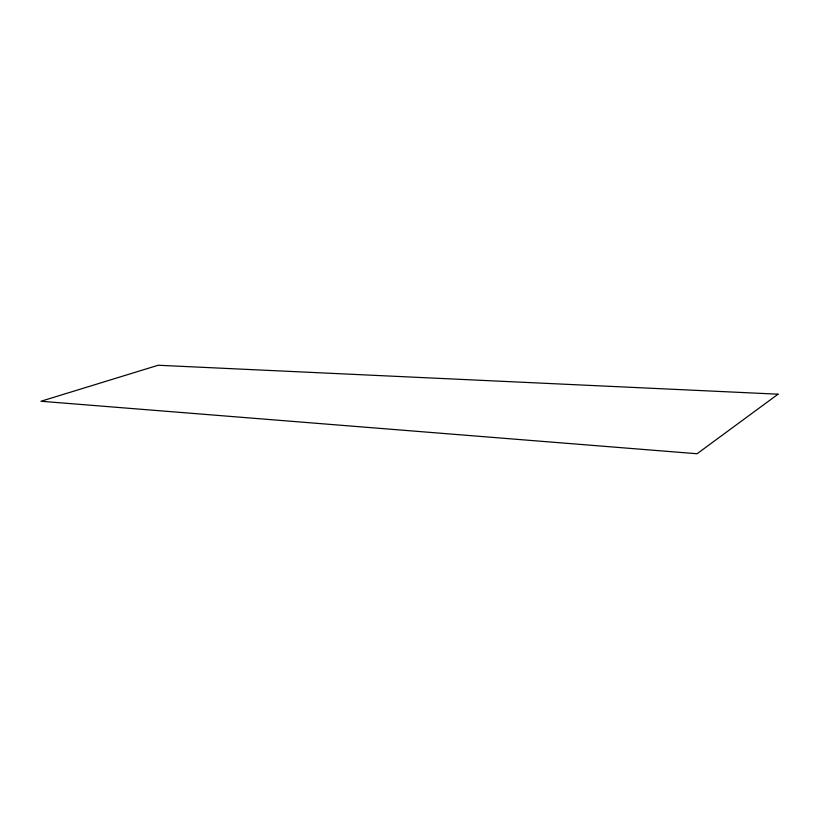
<?xml version="1.0" encoding="UTF-8"?>
<svg xmlns="http://www.w3.org/2000/svg" width="819" height="819" viewBox="0 0 819 819"><rect width="100%" height="100%" fill="white"/><g stroke="black" fill="none" stroke-linecap="round" stroke-linejoin="round"><path stroke-width="1.23" d="M778.05 394.185L697.071 453.746L40.95 401.259L158.169 365.254L778.05 394.185"/></g></svg>
